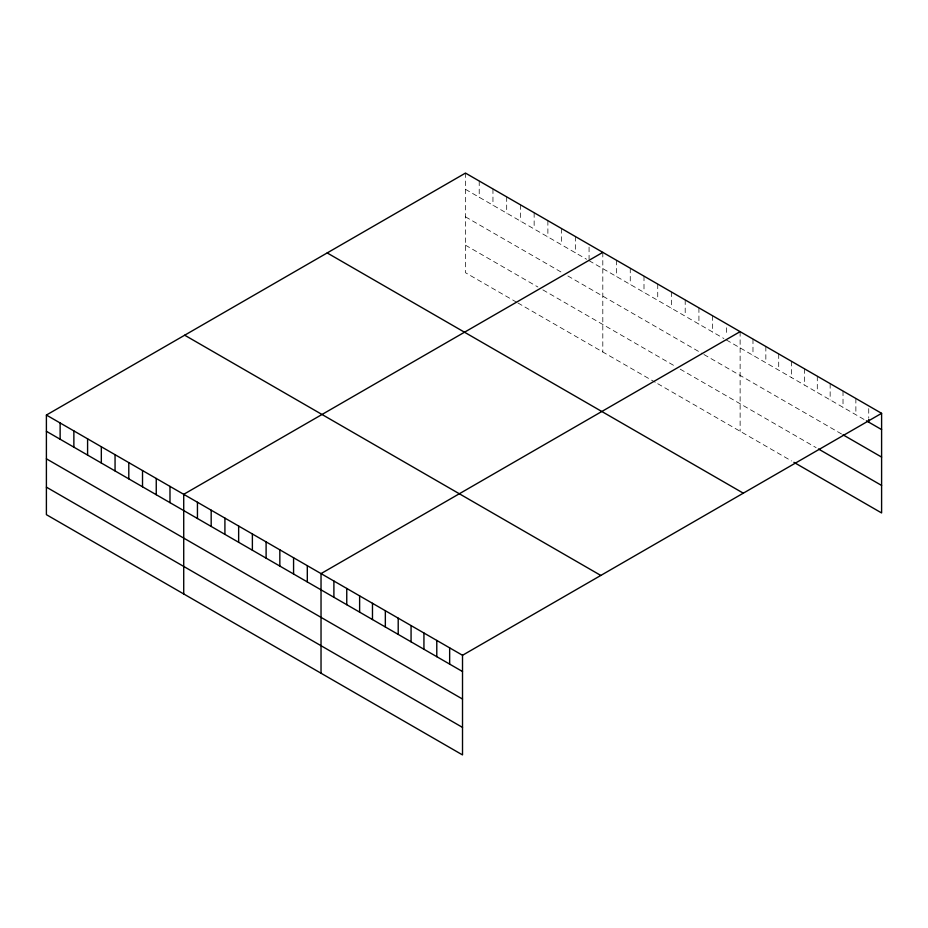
<?xml version="1.0" encoding="UTF-8"?>
<svg xmlns="http://www.w3.org/2000/svg" width="928" height="928" viewBox="0 0 928 928"><rect width="100%" height="100%" fill="white"/><g stroke="black" fill="none" stroke-linecap="round" stroke-linejoin="round"><path stroke-width="0.7" stroke-dasharray="4.64 3.48" d="M465.485 189.335L586.577 259.248M589.071 260.687L723.898 338.523M726.392 339.973L865.232 420.129M465.485 216.85L561.614 272.345M567.855 275.952L702.67 353.788M703.923 354.508L841.847 434.142M465.485 245.201L537.892 286.996M542.88 289.884L675.213 366.282M680.201 369.158L816.118 447.632M516.664 302.261L465.485 272.716L465.485 173.084M517.917 302.98L655.238 382.266M657.732 383.705L791.572 460.972M868.736 408.61L868.736 418.087M855.871 398.483L855.871 414.723M843.018 391.048L843.018 407.299M830.154 383.624L830.154 399.875M817.29 376.2L817.29 392.451M804.425 368.776L804.425 385.027M791.572 361.352L791.572 377.603M778.708 353.928L778.708 370.168M765.844 346.504L765.844 362.744M752.979 339.068L752.979 355.32M740.126 331.644L740.126 431.276M726.392 327.781L726.392 335.901M712.658 315.787L712.658 332.038M698.923 307.864L698.923 324.116M685.2 299.941L685.2 316.181M671.466 292.007L671.466 308.258M657.732 284.084L657.732 300.324M643.997 276.15L643.997 292.401M630.263 268.227L630.263 284.478M616.54 260.292L616.54 276.544M602.806 252.37L602.806 351.99M589.071 247.15L589.071 259.33M575.337 236.512L575.337 252.764M561.614 228.59L561.614 244.83M547.88 220.655L547.88 236.907M534.145 212.732L534.145 228.972M520.411 204.798L520.411 221.05M506.688 196.875L506.688 213.127M492.954 188.941L492.954 205.192M479.219 181.018L479.219 197.27"/><path stroke-width="1.39" d="M46.4 415.048L462.515 655.284L462.515 754.916L46.4 514.669L46.4 415.048L465.485 173.084L881.6 413.331L881.6 512.952L793.904 462.33M602.806 252.37L183.721 494.322L183.721 593.955M740.126 331.644L321.03 573.608L321.03 673.229M462.515 655.284L881.6 413.331M866.404 420.802L881.6 429.583M843.018 434.814L881.6 457.086M818.461 448.99L881.6 485.437M327.19 252.938L743.305 493.174M184.695 335.205L600.81 575.441M46.4 431.3L462.515 671.536M46.4 458.815L462.515 699.051M46.4 487.154L462.515 727.401M868.736 419.444L868.736 422.147M449.651 647.86L449.651 664.112M436.786 640.436L436.786 656.688M423.934 633.012L423.934 649.264M411.069 625.588L411.069 641.828M398.205 618.164L398.205 634.404M385.34 610.728L385.34 626.98M372.476 603.304L372.476 619.556M359.623 595.88L359.623 612.132M346.759 588.456L346.759 604.708M333.894 581.032L333.894 597.284M307.307 565.674L307.307 581.926M293.573 557.751L293.573 574.003M279.838 549.817L279.838 566.068M266.104 541.894L266.104 558.146M252.381 533.971L252.381 550.211M238.647 526.037L238.647 542.288M224.912 518.114L224.912 534.354M211.178 510.18L211.178 526.431M197.444 502.257L197.444 518.508M169.986 486.4L169.986 502.651M156.252 478.465L156.252 494.717M142.518 470.542L142.518 486.794M128.795 462.62L128.795 478.86M115.06 454.685L115.06 470.937M101.326 446.762L101.326 463.002M87.592 438.828L87.592 455.08M73.869 430.905L73.869 447.157M60.134 422.971L60.134 439.222"/></g></svg>
